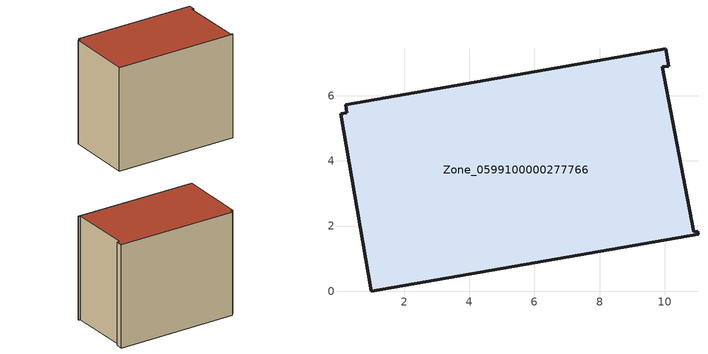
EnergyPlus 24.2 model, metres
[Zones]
Zone_0599100000277766
 floor ground (C_G): 0.24,5.47 0.2,5.72 10.03,7.44 10.12,6.91 9.92,6.88 10.9,1.82 11.01,1.83 11.02,1.75 0.99,0 0.04,5.44 z0
 wall outside (C_F): 10.9,1.82 9.92,6.88 10.12,6.91 10.03,7.44 0.2,5.72 0.24,5.47 0.04,5.44 0.99,0 11.02,1.75 11.01,1.83 10.9,1.82 z0:8.59
 roof outside (C_R): 0.2,5.72 0.24,5.47 0.04,5.44 0.99,0 11.02,1.75 11.01,1.83 10.9,1.82 9.92,6.88 10.12,6.91 10.03,7.44 z8.59
[BUILDING]
Pand.0599100000277766: North Axis=0; Terrain=City; Loads Convergence Tolerance Value=0.04; Temperature Convergence Tolerance Value=0.4; Solar Distribution=FullExterior; Maximum Number of Warmup Days=25; Minimum Number of Warmup Days=1
[Site:Location]
Rotterdam.The.Hague.AP_ZH_NLD Design_Conditions: Latitude=51.96; Longitude=4.45; Time Zone=1; Elevation=-4.5
[SITE:GROUNDTEMPERATURE:BUILDINGSURFACE]
18, 18, 18, 18, 18, 18, 18, 18, 18, 18, 18, 18
[MATERIAL] Thermal Absorptance=0.9; Solar Absorptance=0.7; Visible Absorptance=0.7
Name | Roughness | Thickness | Conductivity | Density | Specific Heat
G.TI.1992-2005 | MediumSmooth | 0.15 | 0.06 | 540 | 1210
F.TI.1992-2005 | Rough | 0.3 | 0.12 | 1920 | 840
R.TI.1992-2005 | MediumRough | 0.2 | 0.08 | 1500 | 1000
[CONSTRUCTION]
C_G: G.TI.1992-2005
C_F: F.TI.1992-2005
C_R: R.TI.1992-2005
[ZONE]
Zone_0599100000277766: Type=1; Multiplier=1; Ceiling Height=Autocalculate; Volume=Autocalculate; Floor Area=autocalculate; Part of Total Floor Area=Yes
[ZONEINFILTRATION:DESIGNFLOWRATE]
Infil_Zone_0599100000277766: Zone or ZoneList or Space or SpaceList=Zone_0599100000277766; Schedule=AlwaysOn; Design Flow Rate Calculation Method=Flow/Area; Flow Rate per Floor Area=0.0015; Constant Term Coefficient=1; Temperature Term Coefficient=0; Velocity Term Coefficient=0; Velocity Squared Term Coefficient=0
[HVACTEMPLATE:ZONE:IDEALLOADSAIRSYSTEM]
Zone_0599100000277766: Maximum Heating Supply Air Temperature=50; Minimum Cooling Supply Air Temperature=13; Maximum Heating Supply Air Humidity Ratio=0.0156; Minimum Cooling Supply Air Humidity Ratio=0.0077; Heating Limit=NoLimit; Cooling Limit=NoLimit; Dehumidification Control Type=ConstantSensibleHeatRatio; Cooling Sensible Heat Ratio=0.7; Dehumidification Setpoint=60; Humidification Control Type=None; Humidification Setpoint=30; Outdoor Air Method=None; Outdoor Air Flow Rate per Person=0.00944; Outdoor Air Flow Rate per Zone Floor Area=0; Outdoor Air Flow Rate per Zone=0; Demand Controlled Ventilation Type=None; Outdoor Air Economizer Type=NoEconomizer; Heat Recovery Type=None; Sensible Heat Recovery Effectiveness=0.7; Latent Heat Recovery Effectiveness=0.65
[ZONECONTROL:THERMOSTAT]
ThermostatControl_Zone_0599100000277766: Zone or ZoneList=Zone_0599100000277766; Control Type Schedule=DualSetpointControlType; Control 1=Thermostat_Zone_0599100000277766; Temperature Difference Between Cutout And Setpoint=0
[THERMOSTATSETPOINT:DUALSETPOINT]
Thermostat_Zone_0599100000277766: Heating Setpoint Temperature Schedule=HeatingSetpoint_Zone_0599100000277766; Cooling Setpoint Temperature Schedule=CoolingSetpoint_Zone_0599100000277766
[SCHEDULE:COMPACT]
HeatingSetpoint_Zone_0599100000277766: Through: 12/31, For: AllDays, Until: 24:00, 21
CoolingSetpoint_Zone_0599100000277766: Through: 12/31, For: AllDays, Until: 24:00, 24
DualSetpointControlType: Through: 12/31, For: AllDays, Until: 24:00, 4
AlwaysOn: Through: 12/31, For: AllDays, Until: 24:00, 1
